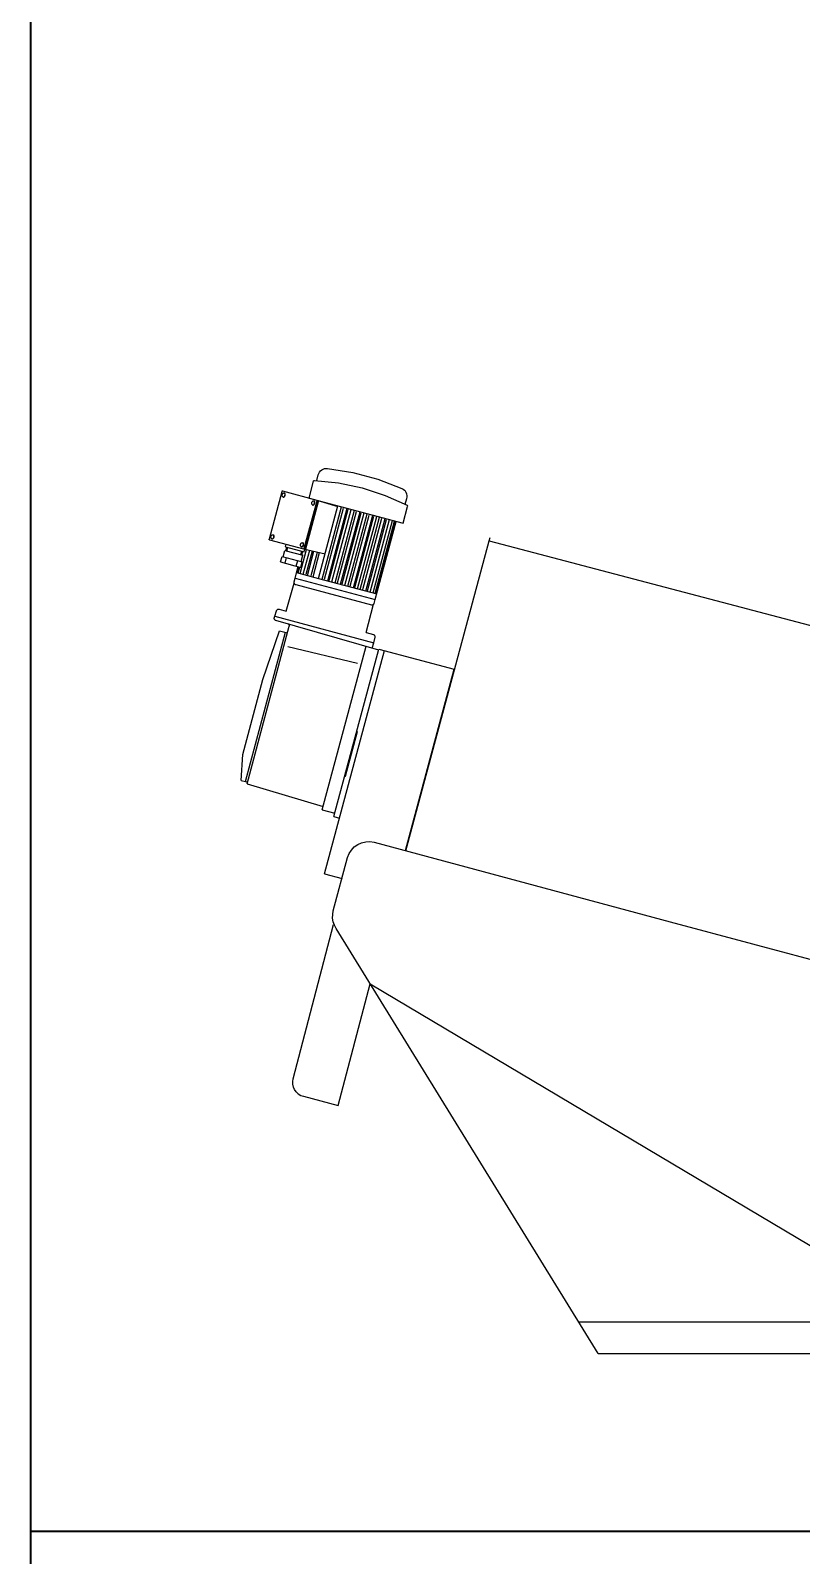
# Model space of a CAD drawing. Extents: x 431547 to 432141, y 118589 to 119430.
# Drawn here: x 431589.36 to 431605.77, y 119076.72 to 119109.15 of the extents above; entities that cross this region are included whole.
import ezdxf

# ---------------------------------------------------------------- set-up
doc = ezdxf.new("R2010")
doc.units = 0
doc.header["$LTSCALE"] = 300
doc.header["$MEASUREMENT"] = 0
doc.layers.add('1', color=7, linetype='CONTINUOUS')
doc.layers.add('К10', color=7, linetype='CONTINUOUS', lineweight=40, true_color=0x006e00)

msp = doc.modelspace()

# ---------------------------------------------------------------- linework, layer by layer
at = {"layer": '1'}
for p, q in [((431595.454, 119099.581), (431595.486, 119099.703)), ((431595.486, 119099.703), (431595.498, 119099.733)), ((431595.498, 119099.733), (431595.514, 119099.761)), ((431595.514, 119099.761), (431595.535, 119099.786)), ((431595.535, 119099.786), (431595.56, 119099.807)), ((431595.56, 119099.807), (431595.588, 119099.823)), ((431595.588, 119099.823), (431595.619, 119099.833)), ((431595.619, 119099.833), (431595.651, 119099.839)), ((431595.651, 119099.839), (431595.684, 119099.838)), ((431595.684, 119099.838), (431596.225, 119099.753)), ((431596.225, 119099.753), (431596.755, 119099.611)), ((431594.446, 119098.338), (431594.717, 119099.346)), ((431594.717, 119099.349), (431594.718, 119099.351)), ((431594.717, 119099.346), (431594.717, 119099.349)), ((431594.718, 119099.351), (431594.719, 119099.354)), ((431594.719, 119099.354), (431594.72, 119099.356)), ((431594.72, 119099.356), (431594.721, 119099.357)), ((431594.721, 119099.357), (431594.722, 119099.359)), ((431594.722, 119099.359), (431594.723, 119099.36)), ((431594.723, 119099.36), (431594.724, 119099.36)), ((431594.724, 119099.36), (431594.725, 119099.36)), ((431594.725, 119099.36), (431595.453, 119099.165)), ((431594.728, 119099.3), (431594.733, 119099.306)), ((431594.733, 119099.306), (431594.738, 119099.312)), ((431594.738, 119099.312), (431594.744, 119099.315)), ((431594.744, 119099.315), (431594.751, 119099.318)), ((431594.751, 119099.318), (431594.757, 119099.319)), ((431594.757, 119099.319), (431594.763, 119099.318)), ((431594.758, 119099.319), (431594.763, 119099.316)), ((431594.763, 119099.318), (431594.769, 119099.316)), ((431594.763, 119099.316), (431594.768, 119099.313)), ((431594.773, 119099.308), (431594.768, 119099.313)), ((431594.769, 119099.316), (431594.774, 119099.312)), ((431594.776, 119099.302), (431594.773, 119099.308)), ((431594.778, 119099.306), (431594.774, 119099.312)), ((431594.782, 119099.3), (431594.778, 119099.306)), ((431595.29, 119099.208), (431595.386, 119099.567)), ((431595.386, 119099.567), (431595.388, 119099.571)), ((431595.388, 119099.571), (431595.39, 119099.575)), ((431595.39, 119099.575), (431595.393, 119099.578)), ((431595.393, 119099.578), (431595.397, 119099.581)), ((431595.397, 119099.581), (431595.401, 119099.582)), ((431595.401, 119099.582), (431595.406, 119099.584)), ((431595.406, 119099.584), (431595.41, 119099.584)), ((431595.41, 119099.584), (431595.919, 119099.529)), ((431595.919, 119099.529), (431596.421, 119099.422)), ((431596.421, 119099.422), (431596.908, 119099.264)), ((431596.755, 119099.611), (431597.267, 119099.414)), ((431597.267, 119099.414), (431597.296, 119099.398)), ((431597.296, 119099.398), (431597.321, 119099.377)), ((431597.342, 119099.353), (431597.321, 119099.377)), ((431597.359, 119099.325), (431597.342, 119099.353)), ((431597.37, 119099.294), (431597.359, 119099.325)), ((431594.718, 119099.267), (431594.719, 119099.276)), ((431594.718, 119099.259), (431594.718, 119099.267)), ((431594.72, 119099.251), (431594.718, 119099.259)), ((431594.719, 119099.276), (431594.721, 119099.284)), ((431594.723, 119099.244), (431594.72, 119099.251)), ((431594.721, 119099.284), (431594.724, 119099.292)), ((431594.726, 119099.238), (431594.723, 119099.244)), ((431594.724, 119099.292), (431594.728, 119099.3)), ((431594.726, 119099.238), (431594.731, 119099.233)), ((431594.731, 119099.233), (431594.737, 119099.23)), ((431594.734, 119099.231), (431594.74, 119099.23)), ((431594.737, 119099.23), (431594.743, 119099.228)), ((431594.74, 119099.23), (431594.746, 119099.231)), ((431594.743, 119099.228), (431594.749, 119099.228)), ((431594.746, 119099.231), (431594.753, 119099.233)), ((431594.749, 119099.228), (431594.755, 119099.23)), ((431594.753, 119099.233), (431594.758, 119099.237)), ((431594.755, 119099.23), (431594.762, 119099.233)), ((431594.758, 119099.237), (431594.764, 119099.242)), ((431594.762, 119099.233), (431594.767, 119099.238)), ((431594.764, 119099.242), (431594.769, 119099.248)), ((431594.767, 119099.238), (431594.773, 119099.244)), ((431594.769, 119099.248), (431594.773, 119099.255)), ((431594.773, 119099.255), (431594.776, 119099.263)), ((431594.773, 119099.244), (431594.777, 119099.251)), ((431594.778, 119099.295), (431594.776, 119099.302)), ((431594.776, 119099.263), (431594.778, 119099.271)), ((431594.777, 119099.251), (431594.781, 119099.259)), ((431594.779, 119099.287), (431594.778, 119099.295)), ((431594.778, 119099.271), (431594.779, 119099.279)), ((431594.779, 119099.279), (431594.779, 119099.287)), ((431594.781, 119099.259), (431594.783, 119099.267)), ((431594.784, 119099.292), (431594.782, 119099.3)), ((431594.783, 119099.267), (431594.785, 119099.276)), ((431594.785, 119099.284), (431594.784, 119099.292)), ((431594.785, 119099.276), (431594.785, 119099.284)), ((431595.189, 119098.139), (431595.46, 119099.147)), ((431595.21, 119098.133), (431595.48, 119099.141)), ((431595.221, 119098.131), (431595.49, 119099.138)), ((431595.29, 119099.208), (431597.293, 119098.671)), ((431595.347, 119099.098), (431595.348, 119099.107)), ((431595.347, 119099.09), (431595.347, 119099.098)), ((431595.349, 119099.082), (431595.347, 119099.09)), ((431595.348, 119099.107), (431595.35, 119099.115)), ((431595.352, 119099.075), (431595.349, 119099.082)), ((431595.35, 119099.115), (431595.353, 119099.124)), ((431595.356, 119099.069), (431595.352, 119099.075)), ((431595.353, 119099.124), (431595.357, 119099.131)), ((431595.356, 119099.069), (431595.36, 119099.065)), ((431595.357, 119099.131), (431595.362, 119099.138)), ((431595.36, 119099.065), (431595.366, 119099.061)), ((431595.362, 119099.138), (431595.368, 119099.143)), ((431595.364, 119099.062), (431595.37, 119099.062)), ((431595.366, 119099.061), (431595.372, 119099.06)), ((431595.368, 119099.143), (431595.374, 119099.147)), ((431595.37, 119099.062), (431595.376, 119099.062)), ((431595.372, 119099.06), (431595.378, 119099.06)), ((431595.374, 119099.147), (431595.38, 119099.149)), ((431595.376, 119099.062), (431595.382, 119099.065)), ((431595.378, 119099.06), (431595.385, 119099.061)), ((431595.38, 119099.149), (431595.386, 119099.15)), ((431595.382, 119099.065), (431595.388, 119099.068)), ((431595.385, 119099.061), (431595.391, 119099.065)), ((431595.386, 119099.15), (431595.393, 119099.149)), ((431595.387, 119099.15), (431595.393, 119099.148)), ((431595.388, 119099.068), (431595.393, 119099.073)), ((431595.391, 119099.065), (431595.397, 119099.069)), ((431595.393, 119099.149), (431595.398, 119099.147)), ((431595.393, 119099.148), (431595.398, 119099.144)), ((431595.393, 119099.073), (431595.398, 119099.079)), ((431595.397, 119099.069), (431595.402, 119099.075)), ((431595.398, 119099.147), (431595.403, 119099.143)), ((431595.402, 119099.139), (431595.398, 119099.144)), ((431595.398, 119099.079), (431595.402, 119099.086)), ((431595.405, 119099.133), (431595.402, 119099.139)), ((431595.402, 119099.086), (431595.405, 119099.094)), ((431595.402, 119099.075), (431595.407, 119099.082)), ((431595.408, 119099.138), (431595.403, 119099.143)), ((431595.407, 119099.126), (431595.405, 119099.133)), ((431595.405, 119099.094), (431595.407, 119099.102)), ((431595.408, 119099.118), (431595.407, 119099.126)), ((431595.407, 119099.102), (431595.409, 119099.11)), ((431595.407, 119099.082), (431595.41, 119099.09)), ((431595.411, 119099.131), (431595.408, 119099.138)), ((431595.409, 119099.11), (431595.408, 119099.118)), ((431595.41, 119099.09), (431595.413, 119099.099)), ((431595.413, 119099.124), (431595.411, 119099.131)), ((431595.414, 119099.116), (431595.413, 119099.124)), ((431595.413, 119099.099), (431595.414, 119099.107)), ((431595.414, 119099.107), (431595.414, 119099.116)), ((431595.453, 119099.165), (431595.455, 119099.164)), ((431595.453, 119099.165), (431595.902, 119099.028)), ((431595.455, 119099.164), (431595.456, 119099.163)), ((431595.458, 119099.162), (431595.456, 119099.163)), ((431595.459, 119099.16), (431595.458, 119099.162)), ((431595.46, 119099.158), (431595.459, 119099.16)), ((431595.46, 119099.155), (431595.46, 119099.158)), ((431595.46, 119099.153), (431595.46, 119099.155)), ((431595.46, 119099.15), (431595.46, 119099.153)), ((431595.46, 119099.147), (431595.46, 119099.15)), ((431595.473, 119099.159), (431595.475, 119099.158)), ((431595.475, 119099.158), (431595.477, 119099.157)), ((431595.478, 119099.155), (431595.477, 119099.157)), ((431595.479, 119099.154), (431595.478, 119099.155)), ((431595.48, 119099.151), (431595.479, 119099.154)), ((431595.48, 119099.149), (431595.48, 119099.151)), ((431595.481, 119099.146), (431595.48, 119099.149)), ((431595.48, 119099.144), (431595.481, 119099.146)), ((431595.48, 119099.141), (431595.48, 119099.144)), ((431595.484, 119099.156), (431595.486, 119099.155)), ((431595.486, 119099.155), (431595.487, 119099.154)), ((431595.488, 119099.153), (431595.487, 119099.154)), ((431595.49, 119099.151), (431595.488, 119099.153)), ((431595.49, 119099.149), (431595.49, 119099.151)), ((431595.491, 119099.146), (431595.49, 119099.149)), ((431595.49, 119099.138), (431595.491, 119099.141)), ((431595.491, 119099.144), (431595.491, 119099.146)), ((431595.491, 119099.141), (431595.491, 119099.144)), ((431595.493, 119097.5), (431595.906, 119099.043)), ((431595.568, 119097.481), (431595.981, 119099.024)), ((431595.62, 119097.483), (431596.026, 119098.996)), ((431595.688, 119097.449), (431596.101, 119098.992)), ((431596.908, 119099.264), (431597.377, 119099.057)), ((431597.293, 119098.671), (431597.389, 119099.03)), ((431597.338, 119099.076), (431597.37, 119099.198)), ((431597.376, 119099.262), (431597.37, 119099.294)), ((431597.37, 119099.198), (431597.376, 119099.23)), ((431597.376, 119099.23), (431597.376, 119099.262)), ((431597.377, 119099.057), (431597.381, 119099.054)), ((431597.381, 119099.054), (431597.384, 119099.051)), ((431597.387, 119099.048), (431597.384, 119099.051)), ((431597.388, 119099.043), (431597.387, 119099.048)), ((431597.389, 119099.039), (431597.388, 119099.043)), ((431597.39, 119099.035), (431597.389, 119099.039)), ((431597.389, 119099.03), (431597.39, 119099.035)), ((431595.721, 119097.456), (431596.126, 119098.969)), ((431595.777, 119097.425), (431596.19, 119098.968)), ((431595.843, 119097.406), (431596.257, 119098.949)), ((431595.896, 119097.408), (431596.301, 119098.921)), ((431595.963, 119097.374), (431596.377, 119098.917)), ((431595.997, 119097.381), (431596.402, 119098.894)), ((431596.053, 119097.35), (431596.466, 119098.893)), ((431596.113, 119097.332), (431596.527, 119098.875)), ((431596.166, 119097.334), (431596.571, 119098.847)), ((431596.233, 119097.3), (431596.647, 119098.842)), ((431596.267, 119097.307), (431596.672, 119098.82)), ((431596.323, 119097.276), (431596.736, 119098.818)), ((431596.379, 119097.263), (431596.792, 119098.805)), ((431596.432, 119097.265), (431596.837, 119098.777)), ((431596.499, 119097.231), (431596.912, 119098.773)), ((431596.533, 119097.238), (431596.938, 119098.75)), ((431596.589, 119097.207), (431597.002, 119098.749)), ((431596.656, 119097.189), (431597.069, 119098.731)), ((431596.698, 119097.177), (431597.112, 119098.72)), ((431596.699, 119097.05), (431597.144, 119098.711)), ((431596.723, 119097.171), (431597.136, 119098.713)), ((431594.445, 119098.332), (431594.446, 119098.335)), ((431594.445, 119098.33), (431594.445, 119098.332)), ((431594.446, 119098.335), (431594.446, 119098.337)), ((431594.479, 119098.377), (431594.48, 119098.386)), ((431594.48, 119098.369), (431594.479, 119098.377)), ((431594.48, 119098.386), (431594.482, 119098.394)), ((431594.481, 119098.361), (431594.48, 119098.369)), ((431594.484, 119098.354), (431594.481, 119098.361)), ((431594.482, 119098.394), (431594.485, 119098.402)), ((431594.488, 119098.348), (431594.484, 119098.354)), ((431594.485, 119098.402), (431594.489, 119098.41)), ((431594.488, 119098.348), (431594.493, 119098.343)), ((431594.489, 119098.41), (431594.494, 119098.416)), ((431594.493, 119098.343), (431594.498, 119098.34)), ((431594.494, 119098.416), (431594.5, 119098.422)), ((431594.496, 119098.341), (431594.502, 119098.34)), ((431594.498, 119098.34), (431594.504, 119098.338)), ((431594.5, 119098.422), (431594.506, 119098.426)), ((431594.502, 119098.34), (431594.508, 119098.341)), ((431594.504, 119098.338), (431594.51, 119098.338)), ((431594.506, 119098.426), (431594.512, 119098.428)), ((431594.508, 119098.341), (431594.514, 119098.343)), ((431594.51, 119098.338), (431594.517, 119098.34)), ((431594.512, 119098.428), (431594.519, 119098.429)), ((431594.514, 119098.343), (431594.52, 119098.347)), ((431594.517, 119098.34), (431594.523, 119098.343)), ((431594.519, 119098.429), (431594.525, 119098.427)), ((431594.519, 119098.429), (431594.525, 119098.428)), ((431594.52, 119098.347), (431594.525, 119098.352)), ((431594.523, 119098.343), (431594.529, 119098.348)), ((431594.525, 119098.428), (431594.531, 119098.426)), ((431594.525, 119098.427), (431594.53, 119098.423)), ((431594.525, 119098.352), (431594.53, 119098.358)), ((431594.529, 119098.348), (431594.534, 119098.354)), ((431594.534, 119098.418), (431594.53, 119098.423)), ((431594.53, 119098.358), (431594.534, 119098.365)), ((431594.531, 119098.426), (431594.536, 119098.422)), ((431594.537, 119098.412), (431594.534, 119098.418)), ((431594.534, 119098.365), (431594.538, 119098.373)), ((431594.534, 119098.354), (431594.539, 119098.361)), ((431594.54, 119098.416), (431594.536, 119098.422)), ((431594.54, 119098.405), (431594.537, 119098.412)), ((431594.538, 119098.373), (431594.54, 119098.381)), ((431594.539, 119098.361), (431594.542, 119098.369)), ((431594.543, 119098.41), (431594.54, 119098.416)), ((431594.541, 119098.397), (431594.54, 119098.405)), ((431594.54, 119098.381), (431594.541, 119098.389)), ((431594.541, 119098.389), (431594.541, 119098.397)), ((431594.542, 119098.369), (431594.545, 119098.377)), ((431594.546, 119098.403), (431594.543, 119098.41)), ((431594.545, 119098.377), (431594.546, 119098.386)), ((431594.547, 119098.394), (431594.546, 119098.403)), ((431594.546, 119098.386), (431594.547, 119098.394)), ((431599.121, 119098.297), (431599.142, 119098.372)), ((431594.445, 119098.327), (431594.445, 119098.33)), ((431594.445, 119098.325), (431594.445, 119098.327)), ((431594.445, 119098.324), (431594.445, 119098.325)), ((431594.445, 119098.322), (431594.445, 119098.324)), ((431594.446, 119098.322), (431594.445, 119098.322)), ((431594.446, 119098.322), (431594.447, 119098.321)), ((431594.447, 119098.321), (431595.175, 119098.127)), ((431594.738, 119097.961), (431594.774, 119098.095)), ((431594.774, 119098.095), (431595.16, 119097.992)), ((431594.787, 119098.171), (431594.802, 119098.227)), ((431594.787, 119098.171), (431595.187, 119098.064)), ((431594.796, 119098.089), (431594.816, 119098.163)), ((431594.819, 119098.083), (431594.839, 119098.157)), ((431595.101, 119097.605), (431595.236, 119098.112)), ((431595.109, 119098.217), (431595.111, 119098.225)), ((431595.109, 119098.208), (431595.109, 119098.217)), ((431595.109, 119098.2), (431595.109, 119098.208)), ((431595.111, 119098.192), (431595.109, 119098.2)), ((431595.111, 119098.225), (431595.114, 119098.234)), ((431595.113, 119098.185), (431595.111, 119098.192)), ((431595.117, 119098.179), (431595.113, 119098.185)), ((431595.114, 119098.234), (431595.119, 119098.241)), ((431595.115, 119098.003), (431595.135, 119098.078)), ((431595.117, 119098.179), (431595.122, 119098.175)), ((431595.119, 119098.241), (431595.124, 119098.248)), ((431595.122, 119098.175), (431595.127, 119098.171)), ((431595.124, 119098.248), (431595.129, 119098.253)), ((431595.125, 119098.172), (431595.131, 119098.172)), ((431595.127, 119098.171), (431595.133, 119098.17)), ((431595.129, 119098.253), (431595.135, 119098.257)), ((431595.131, 119098.172), (431595.137, 119098.172)), ((431595.133, 119098.17), (431595.14, 119098.17)), ((431595.135, 119098.257), (431595.142, 119098.259)), ((431595.137, 119098.172), (431595.143, 119098.175)), ((431595.138, 119097.998), (431595.157, 119098.072)), ((431595.14, 119098.17), (431595.146, 119098.172)), ((431595.142, 119098.259), (431595.148, 119098.26)), ((431595.143, 119098.175), (431595.149, 119098.178)), ((431595.146, 119098.172), (431595.152, 119098.175)), ((431595.148, 119098.26), (431595.154, 119098.259)), ((431595.149, 119098.26), (431595.154, 119098.258)), ((431595.149, 119098.178), (431595.155, 119098.183)), ((431595.152, 119098.175), (431595.158, 119098.179)), ((431595.154, 119098.259), (431595.16, 119098.257)), ((431595.154, 119098.258), (431595.159, 119098.254)), ((431595.155, 119098.183), (431595.16, 119098.189)), ((431595.158, 119098.179), (431595.164, 119098.185)), ((431595.163, 119098.249), (431595.159, 119098.254)), ((431595.16, 119098.257), (431595.165, 119098.253)), ((431595.16, 119098.189), (431595.164, 119098.196)), ((431595.167, 119098.243), (431595.163, 119098.249)), ((431595.164, 119098.196), (431595.167, 119098.204)), ((431595.164, 119098.185), (431595.168, 119098.192)), ((431595.169, 119098.248), (431595.165, 119098.253)), ((431595.169, 119098.236), (431595.167, 119098.243)), ((431595.167, 119098.204), (431595.169, 119098.212)), ((431595.168, 119098.192), (431595.172, 119098.2)), ((431595.168, 119097.587), (431595.304, 119098.097)), ((431595.173, 119098.241), (431595.169, 119098.248)), ((431595.17, 119098.228), (431595.169, 119098.236)), ((431595.169, 119098.212), (431595.17, 119098.22)), ((431595.17, 119098.22), (431595.17, 119098.228)), ((431595.172, 119098.2), (431595.174, 119098.209)), ((431595.175, 119098.234), (431595.173, 119098.241)), ((431595.174, 119098.209), (431595.176, 119098.217)), ((431595.176, 119098.226), (431595.175, 119098.234)), ((431595.175, 119098.127), (431595.177, 119098.126)), ((431595.175, 119098.127), (431595.632, 119098.021)), ((431595.176, 119098.217), (431595.176, 119098.226)), ((431595.177, 119098.126), (431595.179, 119098.127)), ((431595.179, 119098.127), (431595.181, 119098.127)), ((431595.181, 119098.127), (431595.182, 119098.128)), ((431595.182, 119098.128), (431595.184, 119098.13)), ((431595.184, 119098.13), (431595.186, 119098.132)), ((431595.186, 119098.132), (431595.187, 119098.134)), ((431595.187, 119098.134), (431595.188, 119098.136)), ((431595.187, 119098.064), (431595.202, 119098.119)), ((431595.188, 119098.136), (431595.189, 119098.139)), ((431595.196, 119098.121), (431595.198, 119098.121)), ((431595.198, 119098.121), (431595.2, 119098.121)), ((431595.2, 119098.121), (431595.202, 119098.122)), ((431595.202, 119098.122), (431595.203, 119098.123)), ((431595.203, 119098.123), (431595.205, 119098.124)), ((431595.205, 119098.124), (431595.207, 119098.126)), ((431595.207, 119098.126), (431595.208, 119098.128)), ((431595.207, 119098.119), (431595.208, 119098.119)), ((431595.208, 119098.128), (431595.209, 119098.131)), ((431595.208, 119098.119), (431595.21, 119098.119)), ((431595.209, 119098.131), (431595.21, 119098.133)), ((431595.21, 119098.119), (431595.212, 119098.12)), ((431595.212, 119098.12), (431595.214, 119098.121)), ((431595.214, 119098.121), (431595.216, 119098.123)), ((431595.216, 119098.123), (431595.218, 119098.124)), ((431595.218, 119098.124), (431595.219, 119098.127)), ((431595.219, 119098.127), (431595.22, 119098.129)), ((431595.22, 119098.129), (431595.221, 119098.131)), ((431595.232, 119097.586), (431595.365, 119098.083)), ((431595.257, 119097.563), (431595.395, 119098.076)), ((431595.333, 119097.559), (431595.467, 119098.059)), ((431595.377, 119097.531), (431595.516, 119098.048)), ((431597.352, 119091.705), (431599.121, 119098.297)), ((431599.121, 119098.297), (431616.034, 119093.843)), ((431594.684, 119097.849), (431594.716, 119097.967)), ((431594.684, 119097.849), (431595.114, 119097.733)), ((431594.716, 119097.967), (431595.146, 119097.852)), ((431594.781, 119097.823), (431594.813, 119097.942)), ((431594.994, 119097.507), (431595.058, 119097.749)), ((431595.018, 119097.759), (431595.05, 119097.878)), ((431595.033, 119097.623), (431595.066, 119097.746)), ((431595.058, 119097.617), (431595.091, 119097.74)), ((431595.114, 119097.733), (431595.146, 119097.852)), ((431595.124, 119097.858), (431595.16, 119097.992)), ((431594.806, 119096.802), (431594.974, 119097.401)), ((431594.972, 119097.415), (431594.973, 119097.424)), ((431594.973, 119097.406), (431594.972, 119097.415)), ((431594.973, 119097.424), (431594.994, 119097.507)), ((431594.975, 119097.397), (431594.973, 119097.406)), ((431594.979, 119097.389), (431594.975, 119097.397)), ((431594.984, 119097.382), (431594.979, 119097.389)), ((431594.984, 119097.382), (431594.99, 119097.376)), ((431594.99, 119097.376), (431594.998, 119097.371)), ((431594.994, 119097.507), (431596.699, 119097.05)), ((431594.998, 119097.371), (431595.006, 119097.368)), ((431595.006, 119097.368), (431596.619, 119096.936)), ((431595.025, 119097.626), (431595.493, 119097.5)), ((431595.493, 119097.5), (431596.731, 119097.168)), ((431596.675, 119096.968), (431596.699, 119097.05)), ((431594.561, 119096.693), (431594.596, 119096.812)), ((431594.596, 119096.812), (431594.599, 119096.82)), ((431594.599, 119096.82), (431594.604, 119096.827)), ((431594.604, 119096.827), (431594.61, 119096.834)), ((431594.61, 119096.834), (431594.618, 119096.839)), ((431594.618, 119096.839), (431594.626, 119096.842)), ((431594.626, 119096.842), (431594.634, 119096.844)), ((431594.634, 119096.844), (431594.643, 119096.845)), ((431594.643, 119096.845), (431594.652, 119096.843)), ((431594.652, 119096.843), (431594.806, 119096.802)), ((431596.509, 119096.346), (431596.663, 119096.948)), ((431596.619, 119096.936), (431596.628, 119096.935)), ((431596.628, 119096.935), (431596.636, 119096.935)), ((431596.636, 119096.935), (431596.645, 119096.937)), ((431596.645, 119096.937), (431596.653, 119096.941)), ((431596.653, 119096.941), (431596.661, 119096.946)), ((431596.661, 119096.946), (431596.667, 119096.952)), ((431596.667, 119096.952), (431596.672, 119096.959)), ((431596.672, 119096.959), (431596.675, 119096.968)), ((431593.971, 119093.128), (431594.871, 119096.486)), ((431594.309, 119095.353), (431594.662, 119096.386)), ((431594.55, 119096.649), (431594.551, 119096.656)), ((431594.55, 119096.641), (431594.55, 119096.649)), ((431594.552, 119096.634), (431594.55, 119096.641)), ((431594.551, 119096.656), (431594.561, 119096.693)), ((431594.555, 119096.627), (431594.552, 119096.634)), ((431594.559, 119096.621), (431594.555, 119096.627)), ((431594.559, 119096.621), (431594.564, 119096.616)), ((431594.561, 119096.693), (431596.667, 119096.128)), ((431594.564, 119096.616), (431594.571, 119096.612)), ((431594.571, 119096.612), (431594.577, 119096.609)), ((431594.577, 119096.609), (431596.77, 119095.98)), ((431594.662, 119096.386), (431594.832, 119096.341)), ((431594.844, 119096.533), (431594.851, 119096.53)), ((431594.851, 119096.53), (431594.858, 119096.526)), ((431594.858, 119096.526), (431594.863, 119096.521)), ((431594.867, 119096.515), (431594.863, 119096.521)), ((431594.87, 119096.508), (431594.867, 119096.515)), ((431594.872, 119096.501), (431594.87, 119096.508)), ((431594.871, 119096.486), (431594.872, 119096.493)), ((431594.872, 119096.493), (431594.872, 119096.501)), ((431593.937, 119093.179), (431594.788, 119096.353)), ((431596.509, 119096.346), (431596.663, 119096.304)), ((431596.637, 119096.016), (431596.667, 119096.128)), ((431596.663, 119096.304), (431596.671, 119096.301)), ((431596.667, 119096.128), (431596.696, 119096.249)), ((431596.671, 119096.301), (431596.679, 119096.297)), ((431596.679, 119096.297), (431596.685, 119096.291)), ((431596.691, 119096.283), (431596.685, 119096.291)), ((431596.694, 119096.275), (431596.691, 119096.283)), ((431596.697, 119096.267), (431596.694, 119096.275)), ((431596.696, 119096.249), (431596.697, 119096.258)), ((431596.697, 119096.258), (431596.697, 119096.267)), ((431594.841, 119096.052), (431596.323, 119095.696)), ((431595.573, 119092.581), (431596.505, 119096.057)), ((431595.621, 119091.217), (431596.893, 119095.963)), ((431595.82, 119092.436), (431596.774, 119095.995)), ((431596.774, 119095.995), (431598.376, 119095.566)), ((431597.343, 119091.71), (431598.376, 119095.566)), ((431593.881, 119093.756), (431594.309, 119095.353)), ((431596.066, 119093.292), (431596.32, 119094.241)), ((431596.305, 119094.245), (431596.32, 119094.241)), ((431593.846, 119093.203), (431593.881, 119093.756)), ((431593.846, 119093.203), (431593.937, 119093.179)), ((431593.937, 119093.179), (431593.982, 119093.167)), ((431596.051, 119093.296), (431596.066, 119093.292)), ((431593.971, 119093.128), (431595.591, 119092.648)), ((431595.573, 119092.581), (431595.84, 119092.51)), ((431595.82, 119092.436), (431595.939, 119092.404)), ((431596.326, 119091.843), (431596.408, 119091.88)), ((431596.408, 119091.88), (431596.496, 119091.9)), ((431596.496, 119091.9), (431596.586, 119091.903)), ((431596.586, 119091.903), (431596.675, 119091.889)), ((431596.675, 119091.889), (431602.976, 119090.2)), ((431595.807, 119090.429), (431596.111, 119091.563)), ((431596.111, 119091.563), (431596.143, 119091.647)), ((431596.143, 119091.647), (431596.191, 119091.724)), ((431596.191, 119091.724), (431596.252, 119091.79)), ((431596.252, 119091.79), (431596.326, 119091.843)), ((431595.621, 119091.217), (431595.992, 119091.118)), ((431595.793, 119090.274), (431595.794, 119090.352)), ((431595.806, 119090.197), (431595.793, 119090.274)), ((431595.794, 119090.352), (431595.807, 119090.429)), ((431594.951, 119086.861), (431595.811, 119090.141)), ((431595.831, 119090.123), (431595.806, 119090.197)), ((431595.869, 119090.055), (431595.831, 119090.123)), ((431601.44, 119081.014), (431595.869, 119090.055)), ((431602.976, 119090.2), (431620.865, 119085.407)), ((431595.912, 119086.291), (431596.594, 119088.878)), ((431596.594, 119088.878), (431608.382, 119081.866)), ((431594.942, 119086.802), (431594.951, 119086.861)), ((431594.944, 119086.742), (431594.942, 119086.802)), ((431594.958, 119086.683), (431594.944, 119086.742)), ((431594.983, 119086.628), (431594.958, 119086.683)), ((431595.018, 119086.58), (431594.983, 119086.628)), ((431595.018, 119086.58), (431595.062, 119086.539)), ((431595.062, 119086.539), (431595.114, 119086.507)), ((431595.114, 119086.507), (431595.17, 119086.486)), ((431595.17, 119086.486), (431595.912, 119086.291)), ((431601.024, 119081.689), (431627.775, 119081.689)), ((431601.44, 119081.014), (431627.775, 119081.014))]:
    msp.add_line(p, q, dxfattribs=at)
at = {"layer": 'К10', "ltscale": 0.4}
for p, q in [((431589.362, 119110.802), (431589.362, 119038.425)), ((431626.238, 119077.234), (431589.362, 119077.234))]:
    msp.add_line(p, q, dxfattribs=at)

doc.saveas('drawing.dxf')
